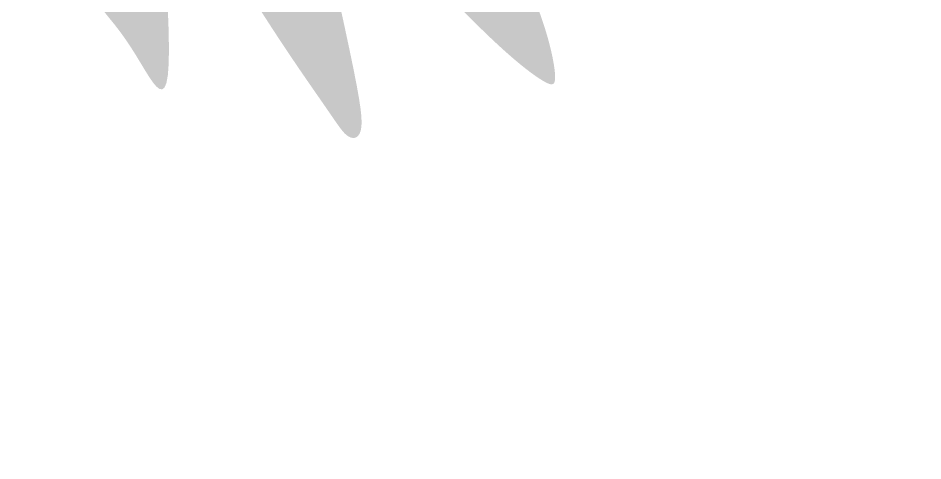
# Model space of a CAD drawing. Header units: millimetres. Extents: x -754 to 578, y -31 to 612.
# Drawn here: x -573.79 to -559.64, y 382.92 to 389.84 of the extents above; entities that cross this region are included whole.
import ezdxf

# ---------------------------------------------------------------- set-up
doc = ezdxf.new("R2010")
doc.units = ezdxf.units.MM
doc.layers.add('Images', color=7, linetype='Continuous')
doc.layers.add('magpiefill', color=3, linetype='Continuous')
picture_1 = doc.add_image_def('image14.jpg', size_in_pixel=(520, 700))

msp = doc.modelspace()

# ---------------------------------------------------------------- hatches: boundary and pattern name
at = {"layer": 'magpiefill'}
h = msp.add_hatch(color=253, dxfattribs=at)
h.dxf.hatch_style = 1
h.paths.add_polyline_path([(-568.9090861702233, 390.7109586493003), (-569.0397639443853, 391.2847524728369), (-569.1851603443307, 391.9101248863334), (-569.344331541546, 392.5800644663901), (-569.5163337075172, 393.2875597896065), (-569.7002230137311, 394.0255994325818), (-569.8950556316737, 394.7871719719152), (-570.0991856581635, 395.563602489051), (-570.3081588913461, 396.3395620848083), (-570.5168190546997, 397.0980583648508), (-570.7200098717024, 397.8220989348428), (-570.9125750658317, 398.4946914004471), (-571.0893583605656, 399.098843367328), (-571.2452034793822, 399.6175624411488), (-571.3749541457594, 400.0338562275734), (-571.6202820137524, 399.9669819685029), (-571.4086827639135, 399.2708029836041), (-571.2079238509598, 398.5983748123268), (-571.0187305922203, 397.9547254781588), (-570.8418283050236, 397.3448830045876), (-570.6779423066989, 396.7738754151004), (-570.5277979145749, 396.2467307331852), (-570.3921204459805, 395.7684769823296), (-570.2716352182445, 395.3441421860206), (-570.1666575608186, 394.9765693194239), (-570.0758628516471, 394.6598611644155), (-569.9975164807962, 394.3859354545488), (-569.9298838383329, 394.1467099233772), (-569.8712303143242, 393.9341023044548), (-569.8198212988367, 393.7400303313347), (-569.7739221819372, 393.5564117375706), (-569.7317983536924, 393.3751642567162), (-569.6920808346636, 393.1900370936793), (-569.6548631673885, 393.0021053387828), (-569.6206045248997, 392.8142755537048), (-569.5897640802292, 392.6294543001221), (-569.5628010064094, 392.4505481397133), (-569.5401744764724, 392.2804636341551), (-569.5223436634508, 392.1221073451251), (-569.5097677403767, 391.9783858343011), (-569.502871863467, 391.8517467317982), (-569.5019451216773, 391.7428019414837), (-569.507242587148, 391.6517044356618), (-569.519019332019, 391.5786071866377), (-569.537530428431, 391.5236631667161), (-569.563030948524, 391.4870253482017), (-569.5957759644381, 391.4688467033988), (-569.6360205483139, 391.4692802046133), (-569.6839177419537, 391.4881558740232), (-569.7392124658088, 391.5240119333056), (-569.801547609993, 391.5750636540109), (-569.8705660646202, 391.6395263076901), (-569.9459107198039, 391.7156151658932), (-570.0272244656579, 391.8015455001718), (-570.1141501922957, 391.895532582076), (-570.2063307898313, 391.9957916831567), (-570.3032390854677, 392.1006740552292), (-570.4036676547686, 392.2090748711674), (-570.5062390103866, 392.3200252841096), (-570.6095756649755, 392.4325564471948), (-570.7123001311874, 392.5456995135604), (-570.8130349216763, 392.6584856363457), (-570.9104025490944, 392.7699459686888), (-571.0030255260951, 392.8791116637282), (-571.0897219339743, 392.9855152965187), (-571.1700921285967, 393.0906951297776), (-571.2439320344705, 393.1966908481398), (-571.3110375761036, 393.30554213624), (-571.371204678004, 393.419288678711), (-571.4242292646793, 393.5399701601885), (-571.4699072606376, 393.669626265306), (-571.5080345903863, 393.8102966786977), (-571.5386622696243, 393.963307195493), (-571.5628616788097, 394.1271280528025), (-571.5819592895913, 394.2995155982316), (-571.5972815736185, 394.4782261793854), (-571.6101550025398, 394.6610161438697), (-571.6219060480045, 394.8456418392897), (-571.633861181661, 395.0298596132508), (-571.6473468751587, 395.2114258133589), (-571.6633919937575, 395.3888191747945), (-571.6818349771643, 395.563407983041), (-571.702216658696, 395.7372829111574), (-571.7240778716707, 395.9125346322024), (-571.7469594494063, 396.091253819235), (-571.7704022252202, 396.2755311453137), (-571.7939470324303, 396.4674572834975), (-571.8171347043541, 396.6691229068457), (-571.8397016440101, 396.8817815683896), (-571.8621665332203, 397.1033383410553), (-571.8852436235067, 397.3308611777419), (-571.9096471663923, 397.5614180313474), (-571.9360914133994, 397.7920768547714), (-571.9652906160504, 398.0199056009125), (-571.997959025868, 398.2419722226695), (-572.0348108943743, 398.4553446729416), (-572.0762192619554, 398.6579868414066), (-572.1211923244491, 398.8514463648595), (-572.1683970665566, 399.0381668168756), (-572.216500472979, 399.2205917710286), (-572.2641695284173, 399.4011648008931), (-572.3100712175728, 399.5823294800438), (-572.3528725251466, 399.7665293820547), (-572.3912404358399, 399.9562080805011), (-572.4069717623871, 399.9352434868637), (-572.7116346589886, 399.6916359949431), (-572.6364189708578, 399.5710995872367), (-572.565502278239, 399.4182252613922), (-572.49850366805, 399.2346897385222), (-572.4350422272089, 399.0221697397395), (-572.3747370426331, 398.7823419861562), (-572.317207201241, 398.5168831988852), (-572.2620717899499, 398.2274700990394), (-572.2089498956782, 397.9157794077306), (-572.1575325924152, 397.5838160503139), (-572.1077989024373, 397.2348977691134), (-572.0597998350925, 396.8726705106957), (-572.0135863997289, 396.5007802216275), (-571.9692096056946, 396.1228728484747), (-571.9267204623377, 395.7425943378036), (-571.8861699790062, 395.3635906361814), (-571.8476091650484, 394.9895076901738), (-571.8110295104393, 394.6228568689429), (-571.7761844276636, 394.2616112320308), (-571.742767809833, 393.9026092615753), (-571.7104735500594, 393.5426894397136), (-571.7036446442761, 393.4637226850922), (-571.4028224989701, 392.7285767860564), (-571.1314644068796, 392.1015835474637), (-570.8864107196194, 391.5695945191536), (-570.6645017888044, 391.1194612509645), (-570.4625779660485, 390.7380352927347), (-570.2774796029661, 390.4121681943026), (-570.1060470511724, 390.1287115055071), (-569.9451206622816, 389.8745167761859), (-569.7921779352764, 389.6386482117667), (-569.6472449586131, 389.4190206400266), (-569.5109849681161, 389.2157615443313), (-569.38406119961, 389.0289984080463), (-569.267136888919, 388.8588587145376), (-569.1608752718678, 388.7054699471711), (-569.0659395842807, 388.5689595893117), (-568.982993061982, 388.4494551243257), (-568.9122993019536, 388.346833323449), (-568.8525233458048, 388.2599681093978), (-568.8019305963027, 388.1874826927591), (-568.7587864562137, 388.12800028412), (-568.7213563283045, 388.0801440940671), (-568.6879056153424, 388.0425373331876), (-568.6566997200936, 388.0138032120677), (-568.626004045325, 387.9925649412947), (-568.5945431509607, 387.9778536693194), (-568.5628782255538, 387.9703322960507), (-568.5320296148159, 387.9710716592612), (-568.5030176644568, 387.9811425967229), (-568.4768627201879, 388.001615946209), (-568.4545851277197, 388.0335625454919), (-568.437205232763, 388.0780532323446), (-568.4257433810286, 388.1361588445396), (-568.4212709381585, 388.2099785614092), (-568.4250633495208, 388.3057249285249), (-568.4384470804138, 388.4306388330173), (-568.4627485961363, 388.5919611620174), (-568.4992943619881, 388.7969328026558), (-568.5494108432673, 389.052794642064), (-568.6144245052733, 389.3667875673726), (-568.6956618133048, 389.7461524657123), (-568.7940708503587, 390.1957548391255)])
h = msp.add_hatch(color=253, dxfattribs=at)
h.dxf.hatch_style = 1
h.paths.add_polyline_path([(-566.1250768576095, 391.0169966374334), (-566.2620425832541, 391.28434872278), (-566.4088037293221, 391.5672024282209), (-566.5643399437519, 391.8664756121933), (-566.7276308744833, 392.183086133134), (-566.8976561694556, 392.5179518494796), (-567.0769531561441, 392.8786310918748), (-567.0364716422106, 392.5333782553531), (-567.015856195037, 392.2677947886308), (-567.0137159802644, 392.0734267277845), (-567.028638381495, 391.9416343374143), (-567.0592107823313, 391.8637778821216), (-567.1040205663757, 391.8312176265057), (-567.1616551172301, 391.8353138351682), (-567.2307018184971, 391.8674267727087), (-567.3097241473469, 391.9200464586589), (-567.3971899552215, 391.990181932275), (-567.4915431871312, 392.0759719877439), (-567.5912277880857, 392.1755554192524), (-567.6946877030947, 392.2870710209878), (-567.8003668771684, 392.4086575871371), (-567.9067092553166, 392.5384539118867), (-568.0121587825495, 392.6745987894245), (-568.1155165328129, 392.8153202471955), (-568.2170120957984, 392.9592032456793), (-568.3172321901327, 393.1049219786147), (-568.4167635344437, 393.2511506397392), (-568.5161928473589, 393.3965634227919), (-568.616106847505, 393.5398345215102), (-568.7170922535099, 393.679638129633), (-568.8197357840007, 393.8146484408984), (-568.9252019610291, 393.945253347283), (-569.036966520342, 394.0786955337184), (-569.1590830011112, 394.2239313833749), (-569.2956049425082, 394.3899172794232), (-569.4505858837041, 394.5856096050335), (-569.6280793638704, 394.8199647433759), (-569.8321389221787, 395.1019390776204), (-570.0668180978003, 395.4404889909378), (-569.8950556316737, 394.7871719719152), (-569.7002230137311, 394.0255994325818), (-569.678869900144, 393.9398987213621), (-569.4497966437413, 393.6630022251144), (-569.2464312305763, 393.3879919408179), (-569.0655675481113, 393.1172500025606), (-568.9039994838087, 392.8531585444283), (-568.7585209251312, 392.5980997005089), (-568.6259257595407, 392.3544556048897), (-568.5030078745004, 392.1246083916575), (-568.3865611574723, 391.9109401948989), (-568.2736672647262, 391.7149389531804), (-568.1625589277616, 391.5345158229817), (-568.0517566468853, 391.3666877652623), (-567.9397809224045, 391.2084717409801), (-567.8251522546259, 391.0568847110941), (-567.7063911438562, 390.9089436365635), (-567.5820180904026, 390.7616654783466), (-567.4505535945717, 390.6120671974028), (-567.311155875121, 390.4580538666565), (-567.1655340246097, 390.3010830069014), (-567.0160348540475, 390.1435002508962), (-566.8650051744444, 389.9876512314), (-566.7147917968094, 389.8358815811727), (-566.5677415321527, 389.6905369329728), (-566.426201191484, 389.5539629195597), (-566.292517585813, 389.4285051736932), (-566.1686123794574, 389.3160164060442), (-566.0547066499665, 389.2163776389353), (-565.9505963281991, 389.1289769726008), (-565.8560773450123, 389.0532025072754), (-565.7709456312642, 388.9884423431932), (-565.6949971178127, 388.9340845805888), (-565.6280277355156, 388.8895173196969), (-565.5698334152306, 388.8541286607516), (-565.5202185904321, 388.8276721468111), (-565.4790217050596, 388.8113630922254), (-565.446089705669, 388.8067822541681), (-565.4212695388161, 388.8155103898124), (-565.4044081510569, 388.8391282563322), (-565.3953524889472, 388.8792166109005), (-565.3939494990426, 388.9373562106915), (-565.4000461278997, 389.0151278128779), (-565.4136508781344, 389.1136532448294), (-565.4354184766048, 389.232218614697), (-565.4661652062297, 389.3696511008287), (-565.5067073499275, 389.5247778815707), (-565.5578611906168, 389.6964261352708), (-565.6204430112164, 389.8834230402759), (-565.6952690946446, 390.0845957749337), (-565.78315572382, 390.2987715175904), (-565.8846130758318, 390.5251258932755), (-565.9989269044482, 390.7642283137442)])
h = msp.add_hatch(color=253, dxfattribs=at)
h.dxf.hatch_style = 1
h.paths.add_polyline_path([(-571.5253122962561, 391.2045959129281), (-571.5553959773807, 391.620887594656), (-571.5863979537701, 392.0306012809582), (-571.592625313786, 392.1103362913178), (-571.6508049509325, 391.9413332255746), (-571.7092913253131, 391.8079873289756), (-571.7682155355451, 391.7062537073117), (-571.8277086802451, 391.6320874663737), (-571.8879018580304, 391.5814437119531), (-571.9489261675177, 391.5502775498406), (-572.0109127073239, 391.5345440858274), (-572.0739925760662, 391.5301984257043), (-572.1383898121456, 391.5339335639293), (-572.2047002131015, 391.545394049629), (-572.2736125162572, 391.5649623205953), (-572.3458154589364, 391.5930208146216), (-572.4219977784624, 391.6299519695004), (-572.5028482121587, 391.6761382230253), (-572.589055497349, 391.7319620129887), (-572.6813083713565, 391.7978057771833), (-572.7801621878733, 391.874681479372), (-572.885638766063, 391.9661191871947), (-572.9976265414583, 392.0762784942616), (-573.1160139495915, 392.2093189941828), (-573.2406894259947, 392.3694002805677), (-573.3715414062007, 392.5606819470266), (-573.5084583257413, 392.7873235871692), (-573.6513286201491, 393.0534847946059), (-573.6584006780154, 392.9408465245775), (-573.67813185701, 392.7002187713014), (-573.6993170246735, 392.49235348542), (-573.7080671854126, 392.4180483255039), (-573.4401688391844, 391.7547387510557), (-573.203820972799, 391.2214992756136), (-572.9961489425018, 390.8003020832397), (-572.8142781045384, 390.4731193579975), (-572.6553338151537, 390.2219232839496), (-572.5164414305933, 390.0286860451589), (-572.3947263071025, 389.8753798256888), (-572.2873138009263, 389.7439768096023), (-572.1915872991116, 389.619543054018), (-572.1059623119079, 389.4995201082819), (-572.0291123803664, 389.3844433947955), (-571.9597110455381, 389.2748483359611), (-571.8964318484744, 389.1712703541797), (-571.8379483302259, 389.0742448718539), (-571.7829340318441, 388.9843073113854), (-571.7300624943797, 388.9019930951753), (-571.6784239040174, 388.8289212284543), (-571.6287750274789, 388.7710450477645), (-571.5822892766184, 388.7354014724766), (-571.5401400632908, 388.7290274219612), (-571.5035007993511, 388.7589598155886), (-571.473544896654, 388.8322355727295), (-571.4514457670542, 388.9558916127547), (-571.4383768224068, 389.1369648550345), (-571.4350948273159, 389.3796281581625), (-571.4406899573831, 389.6765981376226), (-571.4538357409598, 390.0177273481221), (-571.4732057063967, 390.3928683443684), (-571.497473382045, 390.7918736810678)])

# ---------------------------------------------------------------- pictures from other files: only their frames are drawn
at = {"layer": 'Images'}
image = msp.add_image(picture_1, insert=(-628.7007281655219, 314.8202036448919), size_in_units=(220.62857142857138, 297), dxfattribs=at)
image.dxf.flags = 7

doc.saveas('drawing.dxf')
